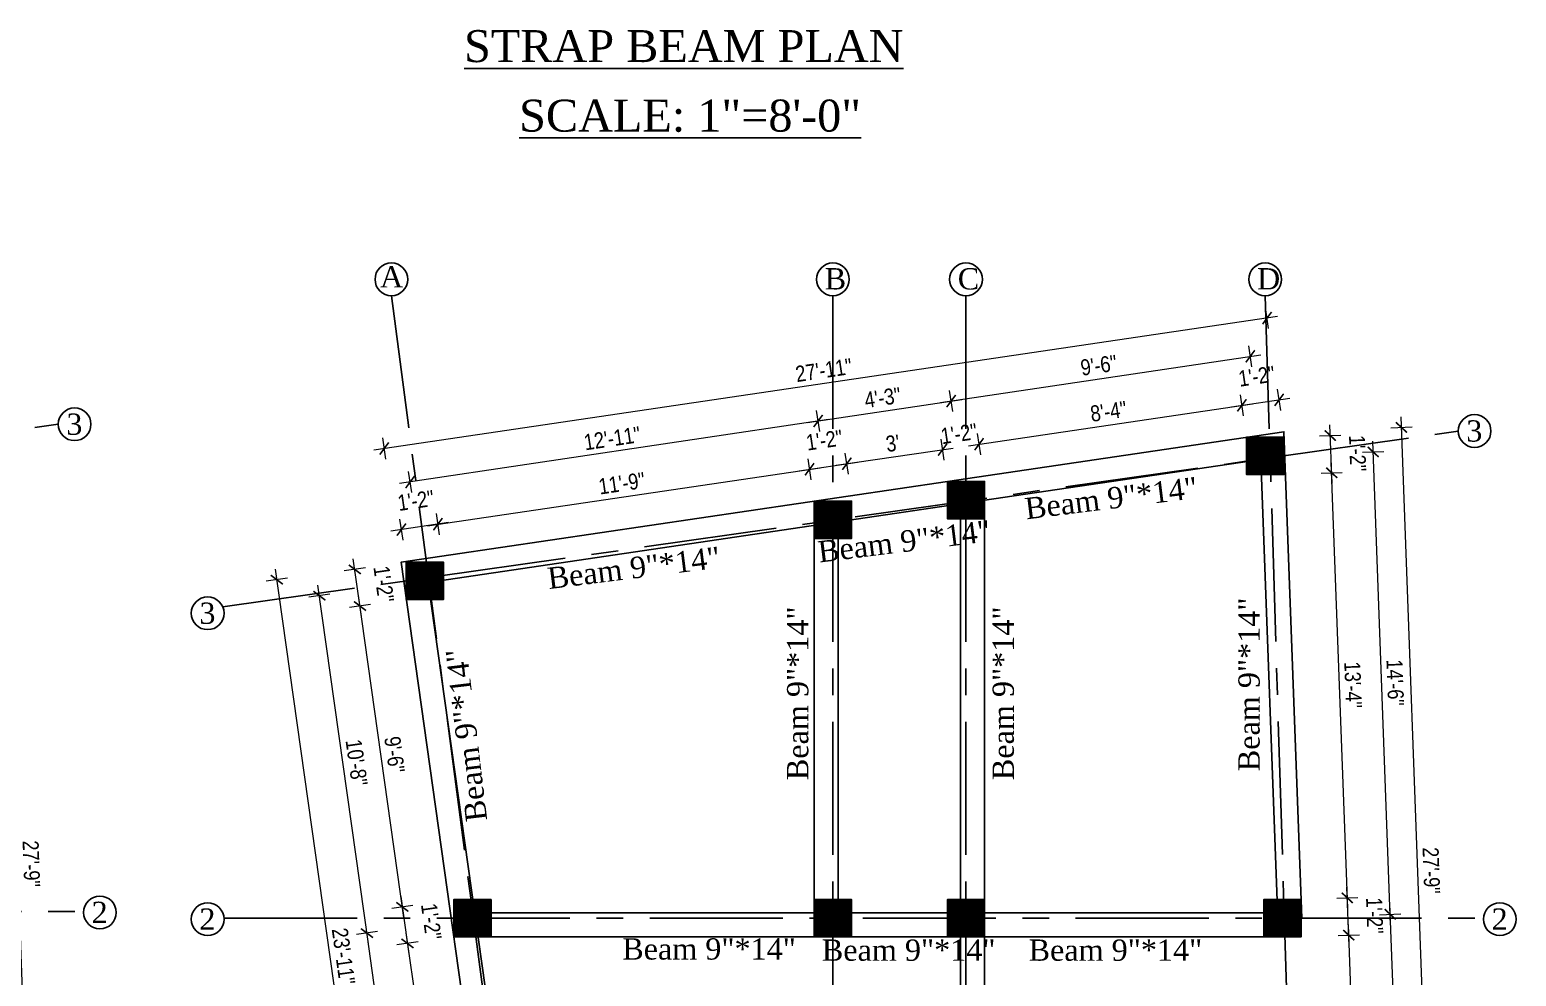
# Model space of a CAD drawing. Header units: inches. Extents: x -9998782 to 66725, y -6520505 to 8308.
# Drawn here: x -4998964 to -4998406, y -3258191 to -3257836 of the extents above; entities that cross this region are included whole.
import ezdxf
from ezdxf.enums import TextEntityAlignment as Align

# ---------------------------------------------------------------- set-up
doc = ezdxf.new("R2010")
doc.units = ezdxf.units.IN
doc.header["$LTSCALE"] = 2
doc.header["$MEASUREMENT"] = 0
doc.header["$PDMODE"] = 34
doc.linetypes.add('CENTER', pattern=[2, 1.25, -0.25, 0.25, -0.25])
doc.layers.get('0').update_dxf_attribs({"linetype": 'CONTINUOUS'})
doc.layers.get('DEFPOINTS').update_dxf_attribs({"color": 141, "linetype": 'CONTINUOUS'})
for name, color, linetype, lineweight in [('1', 7, 'CONTINUOUS', 13), ('DIM 1-100', 4, 'CONTINUOUS', 13), ('Toilet', 7, 'CONTINUOUS', 25)]:
    doc.layers.add(name, color=color, linetype=linetype, lineweight=lineweight)
for name, color, linetype in [('A-Hatch', 7, 'CONTINUOUS'), ('column', 4, 'CONTINUOUS'), ('WAll', 20, 'CONTINUOUS')]:
    doc.layers.add(name, color=color, linetype=linetype)
doc.styles.add('ordinary', font='times.ttf')
doc.styles.get("Standard").update_dxf_attribs({"font": 'ARIALN.TTF'})
doc.dimstyles.new('1 by 96', dxfattribs={"dimtxt": 6, "dimasz": 4, "dimexe": 4, "dimexo": 4, "dimgap": 2, "dimtad": 1, "dimdec": 0, "dimzin": 0, "dimdsep": 46, "dimlunit": 4, "dimtxsty": 'Standard', "dimblk": 'ARCHTICK', "dimcen": 0, "dimdle": 4, "dimadec": 0, "dimazin": 0, "dimtfac": 1, "dimtdec": 0, "dimtix": 1, "dimtofl": 0, "dimtmove": 1, "dimatfit": 3, "dimldrblk": 'ARCHTICK', "dimfxl": 4, "dimfxlon": 1, "dimtolj": 1, "dimtzin": 0, "dimlwd": -1, "dimlwe": -1, "dimarcsym": 0})

# ---------------------------------------------------------------- blocks, each defined once
blk = doc.blocks.new('_ArchTick')
at = {"color": 0, "linetype": 'ByBlock', "const_width": 0.15}
blk.add_lwpolyline([(-0.5, -0.5), (0.5, 0.5)], dxfattribs=at)
blk = doc.blocks.new('*D563')
at = {"layer": 'DEFPOINTS', "color": 0, "ltscale": 0.5}
for p in [(-4998822.72, -3258049.71), (-4998840.12, -3258052.17), (-4998804.86, -3258162.46)]:
    blk.add_point(p, dxfattribs=at)
at = {"layer": 'DIM 1-100', "color": 0, "ltscale": 0.5}
for p, q in [((-4998823.64, -3258169.14), (-4998840.67, -3258048.2)), ((-4998836.16, -3258051.61), (-4998844.08, -3258052.72)), ((-4998820.23, -3258164.62), (-4998828.16, -3258165.74))]:
    blk.add_line(p, q, dxfattribs=at)
at = {"layer": 'DIM 1-100', "color": 0, "ltscale": 0.5, "xscale": 4, "yscale": 4, "zscale": 4}
for p, rotation in [((-4998840.12, -3258052.17), 98.01894551890386), ((-4998824.2, -3258165.18), 278.0189455189039)]:
    blk.add_blockref('_ArchTick', p, dxfattribs=dict(at, rotation=rotation))
at = {"layer": 'DIM 1-100', "color": 0, "ltscale": 0.5, "insert": (-4998827.14, -3258107.97), "char_height": 6, "attachment_point": 5, "rotation": 278.0189}
blk.add_mtext('\\A1;9\'-6"', dxfattribs=at)
blk = doc.blocks.new('*D564')
at = {"layer": 'DEFPOINTS', "color": 0, "ltscale": 0.5}
for p in [(-4998842.05, -3258038.44), (-4998822.72, -3258035.71), (-4998822.72, -3258049.71)]:
    blk.add_point(p, dxfattribs=at)
at = {"layer": 'DIM 1-100', "color": 0, "ltscale": 0.5}
for p, q in [((-4998838.09, -3258037.88), (-4998846.01, -3258039)), ((-4998839.56, -3258056.13), (-4998842.61, -3258034.48)), ((-4998836.16, -3258051.61), (-4998844.08, -3258052.72))]:
    blk.add_line(p, q, dxfattribs=at)
at = {"layer": 'DIM 1-100', "color": 0, "ltscale": 0.5, "xscale": 4, "yscale": 4, "zscale": 4}
for p, rotation in [((-4998842.05, -3258038.44), 98.01894551890386), ((-4998840.12, -3258052.17), 278.0189455189039)]:
    blk.add_blockref('_ArchTick', p, dxfattribs=dict(at, rotation=rotation))
at = {"layer": 'DIM 1-100', "color": 0, "ltscale": 0.5, "insert": (-4998831.16, -3258043.9), "char_height": 6, "attachment_point": 5, "rotation": 278.0189}
blk.add_mtext('\\A1;1\'-2"', dxfattribs=at)
blk = doc.blocks.new('*D565')
at = {"layer": 'DEFPOINTS', "color": 0, "ltscale": 0.5}
for p in [(-4998804.86, -3258162.46), (-4998804.86, -3258176.46), (-4998822.26, -3258178.91)]:
    blk.add_point(p, dxfattribs=at)
at = {"layer": 'DIM 1-100', "color": 0, "ltscale": 0.5}
for p, q in [((-4998824.75, -3258161.22), (-4998821.7, -3258182.87)), ((-4998820.23, -3258164.62), (-4998828.16, -3258165.74)), ((-4998818.3, -3258178.35), (-4998826.22, -3258179.47))]:
    blk.add_line(p, q, dxfattribs=at)
at = {"layer": 'DIM 1-100', "color": 0, "ltscale": 0.5, "xscale": 4, "yscale": 4, "zscale": 4}
for p, rotation in [((-4998824.2, -3258165.18), 98.01894551890386), ((-4998822.26, -3258178.91), 278.0189455189039)]:
    blk.add_blockref('_ArchTick', p, dxfattribs=dict(at, rotation=rotation))
at = {"layer": 'DIM 1-100', "color": 0, "ltscale": 0.5, "insert": (-4998813.3, -3258170.65), "char_height": 6, "attachment_point": 5, "rotation": 278.0189}
blk.add_mtext('\\A1;1\'-2"', dxfattribs=at)
blk = doc.blocks.new('*D566')
at = {"layer": 'DEFPOINTS', "color": 0, "ltscale": 0.5}
for p in [(-4998804.86, -3258176.46), (-4998784.65, -3258305.96), (-4998803.98, -3258308.68)]:
    blk.add_point(p, dxfattribs=at)
at = {"layer": 'DIM 1-100', "color": 0, "ltscale": 0.5}
for p, q in [((-4998822.82, -3258174.95), (-4998803.42, -3258312.64)), ((-4998818.3, -3258178.35), (-4998826.22, -3258179.47)), ((-4998800.02, -3258308.12), (-4998807.94, -3258309.24))]:
    blk.add_line(p, q, dxfattribs=at)
at = {"layer": 'DIM 1-100', "color": 0, "ltscale": 0.5, "xscale": 4, "yscale": 4, "zscale": 4}
for p, rotation in [((-4998822.26, -3258178.91), 98.01894551890386), ((-4998803.98, -3258308.68), 278.0189455189039)]:
    blk.add_blockref('_ArchTick', p, dxfattribs=dict(at, rotation=rotation))
at = {"layer": 'DIM 1-100', "color": 0, "ltscale": 0.5, "insert": (-4998808.11, -3258243.09), "char_height": 6, "attachment_point": 5, "rotation": 278.0189}
blk.add_mtext('\\A1;10\'-11"', dxfattribs=at)
blk = doc.blocks.new('*D568')
at = {"layer": 'DEFPOINTS', "color": 0, "ltscale": 0.5}
for p in [(-4998797.86, -3258169.46), (-4998837.49, -3258175.04), (-4998777.65, -3258312.96)]:
    blk.add_point(p, dxfattribs=at)
at = {"layer": 'DIM 1-100', "color": 0, "ltscale": 0.5}
for p, q in [((-4998816.72, -3258322.5), (-4998838.05, -3258171.08)), ((-4998833.53, -3258174.48), (-4998841.45, -3258175.6)), ((-4998813.31, -3258317.98), (-4998821.24, -3258319.1))]:
    blk.add_line(p, q, dxfattribs=at)
at = {"layer": 'DIM 1-100', "color": 0, "ltscale": 0.5, "xscale": 4, "yscale": 4, "zscale": 4}
for p, rotation in [((-4998837.49, -3258175.04), 98.01894551876403), ((-4998817.28, -3258318.54), 278.018945518764)]:
    blk.add_blockref('_ArchTick', p, dxfattribs=dict(at, rotation=rotation))
at = {"layer": 'DIM 1-100', "color": 0, "ltscale": 0.5, "insert": (-4998822.42, -3258246.09), "char_height": 6, "attachment_point": 5, "rotation": 278.0189}
blk.add_mtext('\\A1;12\'-1"', dxfattribs=at)
blk = doc.blocks.new('*D569')
at = {"layer": 'DEFPOINTS', "color": 0, "ltscale": 0.5}
for p in [(-4998815.72, -3258042.71), (-4998855.35, -3258048.3), (-4998797.86, -3258169.46)]:
    blk.add_point(p, dxfattribs=at)
at = {"layer": 'DIM 1-100', "color": 0, "ltscale": 0.5}
for p, q in [((-4998851.39, -3258047.74), (-4998859.31, -3258048.86)), ((-4998836.93, -3258179), (-4998855.9, -3258044.34)), ((-4998833.53, -3258174.48), (-4998841.45, -3258175.6))]:
    blk.add_line(p, q, dxfattribs=at)
at = {"layer": 'DIM 1-100', "color": 0, "ltscale": 0.5, "xscale": 4, "yscale": 4, "zscale": 4}
for p, rotation in [((-4998855.35, -3258048.3), 98.01894551879843), ((-4998837.49, -3258175.04), 278.0189455187984)]:
    blk.add_blockref('_ArchTick', p, dxfattribs=dict(at, rotation=rotation))
at = {"layer": 'DIM 1-100', "color": 0, "ltscale": 0.5, "insert": (-4998841.4, -3258110.96), "char_height": 6, "attachment_point": 5, "rotation": 278.0189}
blk.add_mtext('\\A1;10\'-8"', dxfattribs=at)
blk = doc.blocks.new('*D570')
at = {"layer": 'DEFPOINTS', "color": 0, "ltscale": 0.5}
for p in [(-4998824.69, -3258035.71), (-4998784.65, -3258319.96), (-4998831.32, -3258326.53)]:
    blk.add_point(p, dxfattribs=at)
at = {"layer": 'DIM 1-100', "color": 0, "ltscale": 0.5}
for p, q in [((-4998871.92, -3258038.33), (-4998830.76, -3258330.49)), ((-4998867.4, -3258041.73), (-4998875.32, -3258042.85)), ((-4998827.36, -3258325.97), (-4998835.28, -3258327.09))]:
    blk.add_line(p, q, dxfattribs=at)
at = {"layer": 'DIM 1-100', "color": 0, "ltscale": 0.5, "xscale": 4, "yscale": 4, "zscale": 4}
for p, rotation in [((-4998871.36, -3258042.29), 98.01894551889016), ((-4998831.32, -3258326.53), 278.0189455188902)]:
    blk.add_blockref('_ArchTick', p, dxfattribs=dict(at, rotation=rotation))
at = {"layer": 'DIM 1-100', "color": 0, "ltscale": 0.5, "insert": (-4998846.33, -3258183.71), "char_height": 6, "attachment_point": 5, "rotation": 278.0189}
blk.add_mtext('\\A1;23\'-11"', dxfattribs=at)
blk = doc.blocks.new('*D575')
at = {"layer": 'DEFPOINTS', "color": 0, "ltscale": 0.5}
for p in [(-4998486.48, -3258176.46), (-4998468.6, -3258175.8), (-4998481.18, -3258305.96)]:
    blk.add_point(p, dxfattribs=at)
at = {"layer": 'DIM 1-100', "color": 0, "ltscale": 0.5}
for p, q in [((-4998463.67, -3258309.31), (-4998468.74, -3258171.8)), ((-4998472.59, -3258175.95), (-4998464.6, -3258175.65)), ((-4998467.81, -3258305.46), (-4998459.82, -3258305.17))]:
    blk.add_line(p, q, dxfattribs=at)
at = {"layer": 'DIM 1-100', "color": 0, "ltscale": 0.5, "xscale": 4, "yscale": 4, "zscale": 4}
for p, rotation in [((-4998468.6, -3258175.8), 92.11435361990641), ((-4998463.82, -3258305.32), 272.1143536199064)]:
    blk.add_blockref('_ArchTick', p, dxfattribs=dict(at, rotation=rotation))
at = {"layer": 'DIM 1-100', "color": 0, "ltscale": 0.5, "insert": (-4998461.15, -3258240.37), "char_height": 6, "attachment_point": 5, "rotation": 272.1144}
blk.add_mtext('\\A1;10\'-10"', dxfattribs=at)
blk = doc.blocks.new('*D576')
at = {"layer": 'DEFPOINTS', "color": 0, "ltscale": 0.5}
for p in [(-4998486.48, -3258162.46), (-4998469.11, -3258161.82), (-4998486.48, -3258176.46)]:
    blk.add_point(p, dxfattribs=at)
at = {"layer": 'DIM 1-100', "color": 0, "ltscale": 0.5}
for p, q in [((-4998468.45, -3258179.79), (-4998469.26, -3258157.82)), ((-4998473.11, -3258161.96), (-4998465.12, -3258161.67)), ((-4998472.59, -3258175.95), (-4998464.6, -3258175.65))]:
    blk.add_line(p, q, dxfattribs=at)
at = {"layer": 'DIM 1-100', "color": 0, "ltscale": 0.5, "xscale": 4, "yscale": 4, "zscale": 4}
for p, rotation in [((-4998469.11, -3258161.82), 92.11435361990641), ((-4998468.6, -3258175.8), 272.1143536199064)]:
    blk.add_blockref('_ArchTick', p, dxfattribs=dict(at, rotation=rotation))
at = {"layer": 'DIM 1-100', "color": 0, "ltscale": 0.5, "insert": (-4998458.84, -3258168.44), "char_height": 6, "attachment_point": 5, "rotation": 272.1144}
blk.add_mtext('\\A1;1\'-2"', dxfattribs=at)
blk = doc.blocks.new('*D577')
at = {"layer": 'DEFPOINTS', "color": 0, "ltscale": 0.5}
for p in [(-4998492.97, -3258002.78), (-4998475.01, -3258002.11), (-4998486.48, -3258162.46)]:
    blk.add_point(p, dxfattribs=at)
at = {"layer": 'DIM 1-100', "color": 0, "ltscale": 0.5}
for p, q in [((-4998468.97, -3258165.81), (-4998475.16, -3257998.12)), ((-4998479.01, -3258002.26), (-4998471.01, -3258001.97)), ((-4998473.11, -3258161.96), (-4998465.12, -3258161.67))]:
    blk.add_line(p, q, dxfattribs=at)
at = {"layer": 'DIM 1-100', "color": 0, "ltscale": 0.5, "xscale": 4, "yscale": 4, "zscale": 4}
for p, rotation in [((-4998475.01, -3258002.11), 92.11435361990641), ((-4998469.11, -3258161.82), 272.1143536199064)]:
    blk.add_blockref('_ArchTick', p, dxfattribs=dict(at, rotation=rotation))
at = {"layer": 'DIM 1-100', "color": 0, "ltscale": 0.5, "insert": (-4998467, -3258081.78), "char_height": 6, "attachment_point": 5, "rotation": 272.1144}
blk.add_mtext('\\A1;13\'-4"', dxfattribs=at)
blk = doc.blocks.new('*D578')
at = {"layer": 'DEFPOINTS', "color": 0, "ltscale": 0.5}
for p in [(-4998475.53, -3257988.13), (-4998492.97, -3257988.78), (-4998492.97, -3258002.78)]:
    blk.add_point(p, dxfattribs=at)
at = {"layer": 'DIM 1-100', "color": 0, "ltscale": 0.5}
for p, q in [((-4998479.52, -3257988.28), (-4998471.53, -3257987.98)), ((-4998474.86, -3258006.11), (-4998475.67, -3257984.13)), ((-4998479.01, -3258002.26), (-4998471.01, -3258001.97))]:
    blk.add_line(p, q, dxfattribs=at)
at = {"layer": 'DIM 1-100', "color": 0, "ltscale": 0.5, "xscale": 4, "yscale": 4, "zscale": 4}
for p, rotation in [((-4998475.53, -3257988.13), 92.11435361990641), ((-4998475.01, -3258002.11), 272.1143536199064)]:
    blk.add_blockref('_ArchTick', p, dxfattribs=dict(at, rotation=rotation))
at = {"layer": 'DIM 1-100', "color": 0, "ltscale": 0.5, "insert": (-4998465.25, -3257994.75), "char_height": 6, "attachment_point": 5, "rotation": 272.1144}
blk.add_mtext('\\A1;1\'-2"', dxfattribs=at)
blk = doc.blocks.new('*D579')
at = {"layer": 'DEFPOINTS', "color": 0, "ltscale": 0.5}
for p in [(-4998493.48, -3258169.46), (-4998453.01, -3258167.96), (-4998488.18, -3258312.96)]:
    blk.add_point(p, dxfattribs=at)
at = {"layer": 'DIM 1-100', "color": 0, "ltscale": 0.5}
for p, q in [((-4998447.57, -3258315.46), (-4998453.16, -3258163.97)), ((-4998457.01, -3258168.11), (-4998449.02, -3258167.82)), ((-4998451.71, -3258311.61), (-4998443.72, -3258311.32))]:
    blk.add_line(p, q, dxfattribs=at)
at = {"layer": 'DIM 1-100', "color": 0, "ltscale": 0.5, "xscale": 4, "yscale": 4, "zscale": 4}
for p, rotation in [((-4998453.01, -3258167.96), 92.11435361966569), ((-4998447.72, -3258311.46), 272.1143536196657)]:
    blk.add_blockref('_ArchTick', p, dxfattribs=dict(at, rotation=rotation))
at = {"layer": 'DIM 1-100', "color": 0, "ltscale": 0.5, "insert": (-4998445.36, -3258239.53), "char_height": 6, "attachment_point": 5, "rotation": 272.1144}
blk.add_mtext("\\A1;12'", dxfattribs=at)
blk = doc.blocks.new('*D580')
at = {"layer": 'DEFPOINTS', "color": 0, "ltscale": 0.5}
for p in [(-4998499.97, -3257995.78), (-4998459.43, -3257994.28), (-4998493.48, -3258169.46)]:
    blk.add_point(p, dxfattribs=at)
at = {"layer": 'DIM 1-100', "color": 0, "ltscale": 0.5}
for p, q in [((-4998452.87, -3258171.96), (-4998459.57, -3257990.28)), ((-4998463.42, -3257994.43), (-4998455.43, -3257994.13)), ((-4998457.01, -3258168.11), (-4998449.02, -3258167.82))]:
    blk.add_line(p, q, dxfattribs=at)
at = {"layer": 'DIM 1-100', "color": 0, "ltscale": 0.5, "xscale": 4, "yscale": 4, "zscale": 4}
for p, rotation in [((-4998459.43, -3257994.28), 92.11435361969787), ((-4998453.01, -3258167.96), 272.1143536196979)]:
    blk.add_blockref('_ArchTick', p, dxfattribs=dict(at, rotation=rotation))
at = {"layer": 'DIM 1-100', "color": 0, "ltscale": 0.5, "insert": (-4998451.16, -3258080.93), "char_height": 6, "attachment_point": 5, "rotation": 272.1144}
blk.add_mtext('\\A1;14\'-6"', dxfattribs=at)
blk = doc.blocks.new('*D581')
at = {"layer": 'DEFPOINTS', "color": 0, "ltscale": 0.5}
for p in [(-4998492.97, -3257986.71), (-4998448.8, -3257985.08), (-4998480.67, -3258319.96)]:
    blk.add_point(p, dxfattribs=at)
at = {"layer": 'DIM 1-100', "color": 0, "ltscale": 0.5}
for p, q in [((-4998436.34, -3258322.32), (-4998448.94, -3257981.08)), ((-4998452.79, -3257985.22), (-4998444.8, -3257984.93)), ((-4998440.49, -3258318.47), (-4998432.49, -3258318.18))]:
    blk.add_line(p, q, dxfattribs=at)
at = {"layer": 'DIM 1-100', "color": 0, "ltscale": 0.5, "xscale": 4, "yscale": 4, "zscale": 4}
for p, rotation in [((-4998448.8, -3257985.08), 92.11435361988767), ((-4998436.49, -3258318.33), 272.1143536198877)]:
    blk.add_blockref('_ArchTick', p, dxfattribs=dict(at, rotation=rotation))
at = {"layer": 'DIM 1-100', "color": 0, "ltscale": 0.5, "insert": (-4998437.58, -3258151.52), "char_height": 6, "attachment_point": 5, "rotation": 272.1144}
blk.add_mtext('\\A1;27\'-9"', dxfattribs=at)
blk = doc.blocks.new('*D582')
at = {"layer": 'DEFPOINTS', "color": 0, "ltscale": 0.5}
for p in [(-4998671.18, -3258000.8), (-4998669.41, -3258012.77), (-4998808.72, -3258035.71)]:
    blk.add_point(p, dxfattribs=at)
at = {"layer": 'DIM 1-100', "color": 0, "ltscale": 0.5}
for p, q in [((-4998670.6, -3258004.76), (-4998671.76, -3257996.84)), ((-4998814.79, -3258022.02), (-4998667.22, -3258000.22)), ((-4998810.24, -3258025.39), (-4998811.41, -3258017.48))]:
    blk.add_line(p, q, dxfattribs=at)
at = {"layer": 'DIM 1-100', "color": 0, "ltscale": 0.5, "xscale": 4, "yscale": 4, "zscale": 4}
for p, rotation in [((-4998671.18, -3258000.8), 8.403880657176396), ((-4998810.83, -3258021.43), 188.4038806571764)]:
    blk.add_blockref('_ArchTick', p, dxfattribs=dict(at, rotation=rotation))
at = {"layer": 'DIM 1-100', "color": 0, "ltscale": 0.5, "insert": (-4998741.74, -3258006.11), "char_height": 6, "attachment_point": 5, "rotation": 8.4039}
blk.add_mtext('\\A1;11\'-9"', dxfattribs=at)
blk = doc.blocks.new('*D583')
at = {"layer": 'DEFPOINTS', "color": 0, "ltscale": 0.5}
for p in [(-4998657.18, -3257998.73), (-4998669.41, -3258012.77), (-4998655.41, -3258010.71)]:
    blk.add_point(p, dxfattribs=at)
at = {"layer": 'DIM 1-100', "color": 0, "ltscale": 0.5}
for p, q in [((-4998675.14, -3258001.39), (-4998653.22, -3257998.15)), ((-4998670.6, -3258004.76), (-4998671.76, -3257996.84)), ((-4998656.6, -3258002.69), (-4998657.76, -3257994.78))]:
    blk.add_line(p, q, dxfattribs=at)
at = {"layer": 'DIM 1-100', "color": 0, "ltscale": 0.5, "xscale": 4, "yscale": 4, "zscale": 4}
for p, rotation in [((-4998671.18, -3258000.8), 188.4038806571764), ((-4998657.18, -3257998.73), 8.403880657176396)]:
    blk.add_blockref('_ArchTick', p, dxfattribs=dict(at, rotation=rotation))
at = {"layer": 'DIM 1-100', "color": 0, "ltscale": 0.5, "insert": (-4998665.65, -3257989.85), "char_height": 6, "attachment_point": 5, "rotation": 8.4039}
blk.add_mtext('\\A1;1\'-2"', dxfattribs=at)
blk = doc.blocks.new('*D584')
at = {"layer": 'DEFPOINTS', "color": 0, "ltscale": 0.5}
for p in [(-4998621.18, -3257993.41), (-4998619.41, -3258005.39), (-4998655.41, -3258010.71)]:
    blk.add_point(p, dxfattribs=at)
at = {"layer": 'DIM 1-100', "color": 0, "ltscale": 0.5}
for p, q in [((-4998661.14, -3257999.32), (-4998617.22, -3257992.83)), ((-4998620.6, -3257997.37), (-4998621.76, -3257989.46)), ((-4998656.6, -3258002.69), (-4998657.76, -3257994.78))]:
    blk.add_line(p, q, dxfattribs=at)
at = {"layer": 'DIM 1-100', "color": 0, "ltscale": 0.5, "xscale": 4, "yscale": 4, "zscale": 4}
for p, rotation in [((-4998621.18, -3257993.41), 8.403880657176396), ((-4998657.18, -3257998.73), 188.4038806571764)]:
    blk.add_blockref('_ArchTick', p, dxfattribs=dict(at, rotation=rotation))
at = {"layer": 'DIM 1-100', "color": 0, "ltscale": 0.5, "insert": (-4998639.92, -3257991.06), "char_height": 6, "attachment_point": 5, "rotation": 8.4039}
blk.add_mtext("\\A1;3'", dxfattribs=at)
blk = doc.blocks.new('*D585')
at = {"layer": 'DEFPOINTS', "color": 0, "ltscale": 0.5}
for p in [(-4998508.74, -3257976.8), (-4998506.97, -3257988.78), (-4998605.41, -3258005.39)]:
    blk.add_point(p, dxfattribs=at)
at = {"layer": 'DIM 1-100', "color": 0, "ltscale": 0.5}
for p, q in [((-4998611.44, -3257991.98), (-4998504.78, -3257976.22)), ((-4998508.15, -3257980.76), (-4998509.32, -3257972.85)), ((-4998606.89, -3257995.35), (-4998608.06, -3257987.43))]:
    blk.add_line(p, q, dxfattribs=at)
at = {"layer": 'DIM 1-100', "color": 0, "ltscale": 0.5, "xscale": 4, "yscale": 4, "zscale": 4}
for p, rotation in [((-4998508.74, -3257976.8), 8.403880657176396), ((-4998607.48, -3257991.39), 188.4038806571764)]:
    blk.add_blockref('_ArchTick', p, dxfattribs=dict(at, rotation=rotation))
at = {"layer": 'DIM 1-100', "color": 0, "ltscale": 0.5, "insert": (-4998558.85, -3257979.09), "char_height": 6, "attachment_point": 5, "rotation": 8.4039}
blk.add_mtext('\\A1;8\'-4"', dxfattribs=at)
blk = doc.blocks.new('*D586')
at = {"layer": 'DEFPOINTS', "color": 0, "ltscale": 0.5}
for p in [(-4998494.74, -3257974.73), (-4998492.97, -3257986.71), (-4998506.97, -3257988.78)]:
    blk.add_point(p, dxfattribs=at)
at = {"layer": 'DIM 1-100', "color": 0, "ltscale": 0.5}
for p, q in [((-4998494.15, -3257978.69), (-4998495.32, -3257970.78)), ((-4998512.7, -3257977.39), (-4998490.78, -3257974.15)), ((-4998508.15, -3257980.76), (-4998509.32, -3257972.85))]:
    blk.add_line(p, q, dxfattribs=at)
at = {"layer": 'DIM 1-100', "color": 0, "ltscale": 0.5, "xscale": 4, "yscale": 4, "zscale": 4}
for p, rotation in [((-4998508.74, -3257976.8), 188.4038806571764), ((-4998494.74, -3257974.73), 8.403880657176396)]:
    blk.add_blockref('_ArchTick', p, dxfattribs=dict(at, rotation=rotation))
at = {"layer": 'DIM 1-100', "color": 0, "ltscale": 0.5, "insert": (-4998503.2, -3257965.85), "char_height": 6, "attachment_point": 5, "rotation": 8.4039}
blk.add_mtext('\\A1;1\'-2"', dxfattribs=at)
blk = doc.blocks.new('*D587')
at = {"layer": 'DEFPOINTS', "color": 0, "ltscale": 0.5}
for p in [(-4998824.53, -3258023.46), (-4998822.72, -3258035.71), (-4998808.72, -3258035.71)]:
    blk.add_point(p, dxfattribs=at)
at = {"layer": 'DIM 1-100', "color": 0, "ltscale": 0.5}
for p, q in [((-4998806.87, -3258020.85), (-4998828.49, -3258024.04)), ((-4998823.94, -3258027.41), (-4998825.11, -3258019.5)), ((-4998810.24, -3258025.39), (-4998811.41, -3258017.48))]:
    blk.add_line(p, q, dxfattribs=at)
at = {"layer": 'DIM 1-100', "color": 0, "ltscale": 0.5, "xscale": 4, "yscale": 4, "zscale": 4}
for p, rotation in [((-4998824.53, -3258023.46), 188.4038806571764), ((-4998810.83, -3258021.43), 8.403880657176357)]:
    blk.add_blockref('_ArchTick', p, dxfattribs=dict(at, rotation=rotation))
at = {"layer": 'DIM 1-100', "color": 0, "ltscale": 0.5, "insert": (-4998819.14, -3258012.53), "char_height": 6, "attachment_point": 5, "rotation": 8.4039}
blk.add_mtext('\\A1;1\'-2"', dxfattribs=at)
blk = doc.blocks.new('*D588')
at = {"layer": 'DEFPOINTS', "color": 0, "ltscale": 0.5}
for p in [(-4998821.27, -3258005.61), (-4998662.41, -3258019.77), (-4998815.72, -3258042.71)]:
    blk.add_point(p, dxfattribs=at)
at = {"layer": 'DIM 1-100', "color": 0, "ltscale": 0.5}
for p, q in [((-4998664.01, -3257982.08), (-4998825.23, -3258006.2)), ((-4998667.37, -3257986.62), (-4998668.56, -3257978.71)), ((-4998820.68, -3258009.57), (-4998821.86, -3258001.65))]:
    blk.add_line(p, q, dxfattribs=at)
at = {"layer": 'DIM 1-100', "color": 0, "ltscale": 0.5, "xscale": 4, "yscale": 4, "zscale": 4}
for p, rotation in [((-4998667.96, -3257982.67), 8.510423086332324), ((-4998821.27, -3258005.61), 188.5104230863323)]:
    blk.add_blockref('_ArchTick', p, dxfattribs=dict(at, rotation=rotation))
at = {"layer": 'DIM 1-100', "color": 0, "ltscale": 0.5, "insert": (-4998745.36, -3257989.18), "char_height": 6, "attachment_point": 5, "rotation": 8.5104}
blk.add_mtext('\\A1;12\'-11"', dxfattribs=at)
blk = doc.blocks.new('*D589')
at = {"layer": 'DEFPOINTS', "color": 0, "ltscale": 0.5}
for p in [(-4998617.98, -3257975.19), (-4998612.41, -3258012.39), (-4998662.41, -3258019.77)]:
    blk.add_point(p, dxfattribs=at)
at = {"layer": 'DIM 1-100', "color": 0, "ltscale": 0.5}
for p, q in [((-4998617.39, -3257979.14), (-4998618.57, -3257971.23)), ((-4998671.92, -3257983.26), (-4998614.02, -3257974.6)), ((-4998667.37, -3257986.62), (-4998668.56, -3257978.71))]:
    blk.add_line(p, q, dxfattribs=at)
at = {"layer": 'DIM 1-100', "color": 0, "ltscale": 0.5, "xscale": 4, "yscale": 4, "zscale": 4}
for p, rotation in [((-4998617.98, -3257975.19), 8.510423086342314), ((-4998667.96, -3257982.67), 188.5104230863423)]:
    blk.add_blockref('_ArchTick', p, dxfattribs=dict(at, rotation=rotation))
at = {"layer": 'DIM 1-100', "color": 0, "ltscale": 0.5, "insert": (-4998643.72, -3257973.92), "char_height": 6, "attachment_point": 5, "rotation": 8.5104}
blk.add_mtext('\\A1;4\'-3"', dxfattribs=at)
blk = doc.blocks.new('*D590')
at = {"layer": 'DEFPOINTS', "color": 0, "ltscale": 0.5}
for p in [(-4998505.57, -3257958.37), (-4998499.97, -3257995.78), (-4998612.41, -3258012.39)]:
    blk.add_point(p, dxfattribs=at)
at = {"layer": 'DIM 1-100', "color": 0, "ltscale": 0.5}
for p, q in [((-4998504.98, -3257962.32), (-4998506.16, -3257954.41)), ((-4998621.93, -3257975.78), (-4998501.61, -3257957.78)), ((-4998617.39, -3257979.14), (-4998618.57, -3257971.23))]:
    blk.add_line(p, q, dxfattribs=at)
at = {"layer": 'DIM 1-100', "color": 0, "ltscale": 0.5, "xscale": 4, "yscale": 4, "zscale": 4}
for p, rotation in [((-4998505.57, -3257958.37), 8.510423086342314), ((-4998617.98, -3257975.19), 188.5104230863423)]:
    blk.add_blockref('_ArchTick', p, dxfattribs=dict(at, rotation=rotation))
at = {"layer": 'DIM 1-100', "color": 0, "ltscale": 0.5, "insert": (-4998562.52, -3257961.77), "char_height": 6, "attachment_point": 5, "rotation": 8.5104}
blk.add_mtext('\\A1;9\'-6"', dxfattribs=at)
blk = doc.blocks.new('*D591')
at = {"layer": 'DEFPOINTS', "color": 0, "ltscale": 0.5}
for p in [(-4998492.97, -3257986.71), (-4998831, -3257993.02), (-4998824.69, -3258035.71)]:
    blk.add_point(p, dxfattribs=at)
at = {"layer": 'DIM 1-100', "color": 0, "ltscale": 0.5}
for p, q in [((-4998495.32, -3257943.43), (-4998834.96, -3257993.6)), ((-4998498.69, -3257947.97), (-4998499.86, -3257940.05)), ((-4998830.41, -3257996.97), (-4998831.58, -3257989.06))]:
    blk.add_line(p, q, dxfattribs=at)
at = {"layer": 'DIM 1-100', "color": 0, "ltscale": 0.5, "xscale": 4, "yscale": 4, "zscale": 4}
for p, rotation in [((-4998499.28, -3257944.01), 8.403880655919362), ((-4998831, -3257993.02), 188.4038806559193)]:
    blk.add_blockref('_ArchTick', p, dxfattribs=dict(at, rotation=rotation))
at = {"layer": 'DIM 1-100', "color": 0, "ltscale": 0.5, "insert": (-4998665.87, -3257963.56), "char_height": 6, "attachment_point": 5, "rotation": 8.4039}
blk.add_mtext('\\A1;27\'-11"', dxfattribs=at)
blk = doc.blocks.new('*D592')
at = {"layer": 'DEFPOINTS', "color": 0, "ltscale": 0.5}
for p in [(-4998607.48, -3257991.39), (-4998619.41, -3258005.39), (-4998605.41, -3258005.39)]:
    blk.add_point(p, dxfattribs=at)
at = {"layer": 'DIM 1-100', "color": 0, "ltscale": 0.5}
for p, q in [((-4998606.89, -3257995.35), (-4998608.06, -3257987.43)), ((-4998620.6, -3257997.37), (-4998621.76, -3257989.46))]:
    blk.add_line(p, q, dxfattribs=at)
at = {"layer": 'DIM 1-100', "color": 0, "ltscale": 0.5, "insert": (-4998615.06, -3257987.44), "char_height": 6, "attachment_point": 5, "rotation": 8.4039}
blk.add_mtext('\\A1;1\'-2"', dxfattribs=at)
blk = doc.blocks.new('*D616')
at = {"layer": 'DEFPOINTS', "color": 0, "ltscale": 0.5}
for p in [(-4998974.83, -3257982.54), (-4999019.01, -3257984.17), (-4999006.7, -3258317.42)]:
    blk.add_point(p, dxfattribs=at)
at = {"layer": 'DIM 1-100', "color": 0, "ltscale": 0.5}
for p, q in [((-4998978.83, -3257982.69), (-4998970.84, -3257982.4)), ((-4998962.38, -3258319.79), (-4998974.98, -3257978.55)), ((-4998966.53, -3258315.94), (-4998958.53, -3258315.65))]:
    blk.add_line(p, q, dxfattribs=at)
at = {"layer": 'DIM 1-100', "color": 0, "ltscale": 0.5, "xscale": 4, "yscale": 4, "zscale": 4}
for p, rotation in [((-4998974.83, -3257982.54), 92.11435361988767), ((-4998962.53, -3258315.79), 272.1143536198877)]:
    blk.add_blockref('_ArchTick', p, dxfattribs=dict(at, rotation=rotation))
at = {"layer": 'DIM 1-100', "color": 0, "ltscale": 0.5, "insert": (-4998963.62, -3258148.98), "char_height": 6, "attachment_point": 5, "rotation": 272.1144}
blk.add_mtext('\\A1;27\'-9"', dxfattribs=at)

msp = doc.modelspace()

# ---------------------------------------------------------------- hatches: boundary and pattern name
at = {"layer": 'A-Hatch', "ltscale": 0.5}
h = msp.add_hatch(dxfattribs=at)
h.set_pattern_fill('ANSI31', color=256)
h.set_pattern_definition([(45, (92925.74268, 416.69472), (-0.0883883476483, 0.0883883476483), [])])
h.paths.add_polyline_path([(-4998492.97, -3257988.78), (-4998506.97, -3257988.78), (-4998506.97, -3258002.78), (-4998492.97, -3258002.78)])
h = msp.add_hatch(dxfattribs=at)
h.set_pattern_fill('ANSI31', color=256)
h.set_pattern_definition([(45, (92813.30166, 400.0831), (-0.0883883476483, 0.0883883476483), [])])
h.paths.add_polyline_path([(-4998605.41, -3258005.39), (-4998619.41, -3258005.39), (-4998619.41, -3258019.39), (-4998605.41, -3258019.39)])
h = msp.add_hatch(dxfattribs=at)
h.set_pattern_fill('ANSI31', color=256)
h.set_pattern_definition([(45, (92763.30166, 392.69628), (-0.0883883476483, 0.0883883476483), [])])
h.paths.add_polyline_path([(-4998655.41, -3258012.77), (-4998669.41, -3258012.77), (-4998669.41, -3258026.77), (-4998655.41, -3258026.77)])
h = msp.add_hatch(dxfattribs=at)
h.set_pattern_fill('ANSI31', color=256)
h.set_pattern_definition([(45, (92609.99466, 369.75588), (-0.0883883476483, 0.0883883476483), [])])
h.paths.add_polyline_path([(-4998808.72, -3258035.71), (-4998822.72, -3258035.71), (-4998822.72, -3258049.71), (-4998808.72, -3258049.71)])
h = msp.add_hatch(dxfattribs=at)
h.set_pattern_fill('ANSI31', color=256)
h.set_pattern_definition([(45, (92627.84996, 243.01291), (-0.0883883476483, 0.0883883476483), [])])
h.paths.add_polyline_path([(-4998790.86, -3258162.46), (-4998804.86, -3258162.46), (-4998804.86, -3258176.46), (-4998790.86, -3258176.46)])
h = msp.add_hatch(dxfattribs=at)
h.set_pattern_fill('ANSI31', color=256)
h.set_pattern_definition([(45, (92763.30166, 243.01291), (-0.0883883476483, 0.0883883476483), [])])
h.paths.add_polyline_path([(-4998655.41, -3258162.46), (-4998669.41, -3258162.46), (-4998669.41, -3258176.46), (-4998655.41, -3258176.46)])
h = msp.add_hatch(dxfattribs=at)
h.set_pattern_fill('ANSI31', color=256)
h.set_pattern_definition([(45, (92813.30166, 243.01291), (-0.0883883476483, 0.0883883476483), [])])
h.paths.add_polyline_path([(-4998605.41, -3258162.46), (-4998619.41, -3258162.46), (-4998619.41, -3258176.46), (-4998605.41, -3258176.46)])
h = msp.add_hatch(dxfattribs=at)
h.set_pattern_fill('ANSI31', color=256)
h.set_pattern_definition([(45, (92932.23123, 243.01291), (-0.0883883476483, 0.0883883476483), [])])
h.paths.add_polyline_path([(-4998486.48, -3258162.46), (-4998500.48, -3258162.46), (-4998500.48, -3258176.46), (-4998486.48, -3258176.46)])

# ---------------------------------------------------------------- linework, layer by layer
at = {"ltscale": 0.5}
msp.add_line((-4998619.41, -3258166.96), (-4998619.41, -3258162.46), dxfattribs=at)
for points in [[(-4998506.97, -3257988.78), (-4998492.97, -3257988.78), (-4998492.97, -3258002.78), (-4998506.97, -3258002.78)], [(-4998619.41, -3258005.39), (-4998605.41, -3258005.39), (-4998605.41, -3258019.39), (-4998619.41, -3258019.39)], [(-4998669.41, -3258012.77), (-4998655.41, -3258012.77), (-4998655.41, -3258026.77), (-4998669.41, -3258026.77)], [(-4998822.72, -3258035.71), (-4998808.72, -3258035.71), (-4998808.72, -3258049.71), (-4998822.72, -3258049.71)], [(-4998804.86, -3258162.46), (-4998790.86, -3258162.46), (-4998790.86, -3258176.46), (-4998804.86, -3258176.46)], [(-4998669.41, -3258162.46), (-4998655.41, -3258162.46), (-4998655.41, -3258176.46), (-4998669.41, -3258176.46)], [(-4998619.41, -3258162.46), (-4998605.41, -3258162.46), (-4998605.41, -3258176.46), (-4998619.41, -3258176.46)], [(-4998500.48, -3258162.46), (-4998486.48, -3258162.46), (-4998486.48, -3258176.46), (-4998500.48, -3258176.46)]]:
    msp.add_lwpolyline(points, close=True, dxfattribs=at)
for points in [[(-4998494.97, -3258176.46), (-4998501.59, -3257997.08), (-4998618.1, -3258014.29)], [(-4998618.1, -3258014.29), (-4998814.53, -3258043.31), (-4998776.83, -3258310.96), (-4998770.65, -3258310.96)]]:
    msp.add_lwpolyline(points, dxfattribs=at)
at = {"layer": 'column', "color": 1}
for p, q in [((-4998614.41, -3258019.39), (-4998614.41, -3258305.96)), ((-4998605.41, -3258019.39), (-4998605.41, -3258305.96)), ((-4998669.41, -3258021.87), (-4998669.41, -3258162.46)), ((-4998660.41, -3258021.87), (-4998660.41, -3258162.46)), ((-4998790.86, -3258167.46), (-4998486.48, -3258167.46)), ((-4998790.86, -3258176.46), (-4998486.48, -3258176.46))]:
    msp.add_line(p, q, dxfattribs=at)
for points in [[(-4998486.22, -3258169.46), (-4998492.97, -3257986.71), (-4998619.41, -3258005.39)], [(-4998494.97, -3258176.46), (-4998501.59, -3257997.08), (-4998618.1, -3258014.29)], [(-4998619.41, -3258005.39), (-4998824.69, -3258035.71), (-4998784.65, -3258319.96), (-4998770.65, -3258319.96)], [(-4998618.1, -3258014.29), (-4998814.53, -3258043.31), (-4998776.83, -3258310.96), (-4998770.65, -3258310.96)]]:
    msp.add_lwpolyline(points, dxfattribs=at)
at = {"layer": 'Toilet', "linetype": 'CENTER', "ltscale": 20}
for p, q in [((-4998828.31, -3257935.62), (-4998767.92, -3258393.76)), ((-4998662.41, -3257935.62), (-4998662.41, -3258393.76)), ((-4998612.41, -3257935.62), (-4998612.41, -3258393.76)), ((-4998499.97, -3257935.62), (-4998485.92, -3258393.76)), ((-4999417.7, -3258050), (-4998953.49, -3257983.92)), ((-4998891.66, -3258052.53), (-4998427.45, -3257986.45)), ((-4999417.24, -3258166.92), (-4998943.97, -3258166.92)), ((-4998891.2, -3258169.46), (-4998417.93, -3258169.46))]:
    msp.add_line(p, q, dxfattribs=at)
at = {"layer": 'Toilet'}
for centre in [(-4998828.31, -3257929.47), (-4998662.41, -3257929.47), (-4998612.41, -3257929.47), (-4998499.97, -3257929.47), (-4998947.34, -3257983.91), (-4998421.3, -3257986.44), (-4998897.34, -3258054.9), (-4998937.83, -3258167.27), (-4998897.34, -3258169.81), (-4998411.79, -3258169.81)]:
    msp.add_circle(centre, 6.15, dxfattribs=at)

# ---------------------------------------------------------------- texts
at = {"layer": '1', "char_height": 8, "width": 20.1234, "attachment_point": 1, "style": 'ordinary'}
for s, insert in [('A', (-4998832.59, -3257924.52)), ('B', (-4998665.5, -3257925.26)), ('C', (-4998615.5, -3257925.26)), ('D', (-4998503.06, -3257925.26)), ('3', (-4998950.45, -3257979.87)), ('3', (-4998424.42, -3257982.41)), ('3', (-4998900.46, -3258050.87)), ('2', (-4998940.95, -3258163.24)), ('2', (-4998900.46, -3258165.77)), ('2', (-4998414.91, -3258165.77))]:
    msp.add_mtext(s, dxfattribs=dict(at, insert=insert))
at = {"layer": '1', "char_height": 8, "attachment_point": 9, "style": 'ordinary'}
for insert, rotation in [((-4998524.97, -3258011.67), 7.1173), ((-4998602.75, -3258027.89), 7.1173), ((-4998704.35, -3258037.85), 7.1173), ((-4998501.95, -3258048.99), 90), ((-4998671.54, -3258052.34), 90), ((-4998594.3, -3258052.34), 90), ((-4998799.92, -3258067.83), 96.8203)]:
    msp.add_mtext('Beam 9"*14"', dxfattribs=dict(at, insert=insert, rotation=rotation))
for insert in [(-4998676.32, -3258185.09), (-4998601.32, -3258185.54), (-4998523.64, -3258185.54)]:
    msp.add_mtext('Beam 9"*14"', dxfattribs=dict(at, insert=insert))
at = {"layer": 'WAll', "style": 'ordinary'}
for s, p in [('%%USTRAP BEAM PLAN', (-4998718.44, -3257841.85)), ('%%USCALE: 1"=8\'-0"', (-4998716.09, -3257867.97))]:
    msp.add_text(s, height=12, dxfattribs=at).set_placement(p, align=Align.MIDDLE_CENTER)

# ---------------------------------------------------------------- dimensions: what is measured, and where the dimension line sits
at = {"layer": 'DIM 1-100', "ltscale": 0.5}
for p1, p2, distance, picture, middle in [((-4998492.97, -3257986.71), (-4998824.69, -3258035.71), -43.16, '*D591', (-4998665.87, -3257963.56)), ((-4999006.7, -3258317.42), (-4999019.01, -3257984.17), -44.21, '*D616', (-4998963.62, -3258148.98)), ((-4998662.41, -3258019.77), (-4998815.72, -3258042.71), -37.52, '*D588', (-4998745.36, -3257989.18)), ((-4998480.67, -3258319.96), (-4998492.97, -3257986.71), -44.21, '*D581', (-4998437.58, -3258151.52)), ((-4998824.69, -3258035.71), (-4998784.65, -3258319.96), -47.13, '*D570', (-4998846.33, -3258183.71)), ((-4998488.18, -3258312.96), (-4998493.48, -3258169.46), -40.5, '*D579', (-4998445.36, -3258239.53)), ((-4998777.65, -3258312.96), (-4998797.86, -3258169.46), 40.02, '*D568', (-4998822.42, -3258246.09))]:
    dim = msp.add_aligned_dim(p1=p1, p2=p2, distance=distance, dimstyle='1 by 96', dxfattribs=at)
    dim.commit()
    dim.dimension.update_dxf_attribs({"geometry": picture, "text_midpoint": middle})
for base, p1, p2, angle, picture, middle in [((-4998505.57, -3257958.37), (-4998612.41, -3258012.39), (-4998499.97, -3257995.78), 8.5104, '*D590', (-4998562.52, -3257961.77)), ((-4998617.98, -3257975.19), (-4998662.41, -3258019.77), (-4998612.41, -3258012.39), 8.5104, '*D589', (-4998643.72, -3257973.92)), ((-4998508.74, -3257976.8), (-4998605.41, -3258005.39), (-4998506.97, -3257988.78), 188.4039, '*D585', (-4998558.85, -3257979.09)), ((-4998607.48, -3257991.39), (-4998619.41, -3258005.39), (-4998605.41, -3258005.39), 188.4039, '*D592', (-4998615.06, -3257987.44)), ((-4998621.18, -3257993.41), (-4998655.41, -3258010.71), (-4998619.41, -3258005.39), 188.4039, '*D584', (-4998639.92, -3257991.06)), ((-4998459.43, -3257994.28), (-4998493.48, -3258169.46), (-4998499.97, -3257995.78), 272.1144, '*D580', (-4998451.16, -3258080.93)), ((-4998671.18, -3258000.8), (-4998808.72, -3258035.71), (-4998669.41, -3258012.77), 188.4039, '*D582', (-4998741.74, -3258006.11)), ((-4998475.01, -3258002.11), (-4998486.48, -3258162.46), (-4998492.97, -3258002.78), 272.1144, '*D577', (-4998467, -3258081.78)), ((-4998855.35, -3258048.3), (-4998797.86, -3258169.46), (-4998815.72, -3258042.71), 278.0189, '*D569', (-4998841.4, -3258110.96)), ((-4998840.12, -3258052.17), (-4998804.86, -3258162.46), (-4998822.72, -3258049.71), 278.0189, '*D563', (-4998827.14, -3258107.97)), ((-4998468.6, -3258175.8), (-4998481.18, -3258305.96), (-4998486.48, -3258176.46), 272.1144, '*D575', (-4998461.15, -3258240.37)), ((-4998803.98, -3258308.68), (-4998804.86, -3258176.46), (-4998784.65, -3258305.96), 278.0189, '*D566', (-4998808.11, -3258243.09))]:
    dim = msp.add_linear_dim(base=base, p1=p1, p2=p2, angle=angle, dimstyle='1 by 96', dxfattribs=at)
    dim.commit()
    dim.dimension.update_dxf_attribs({"geometry": picture, "text_midpoint": middle})
for base, p1, p2, angle, picture, middle in [((-4998494.74, -3257974.73), (-4998506.97, -3257988.78), (-4998492.97, -3257986.71), 188.4039, '*D586', (-4998502.47, -3257970.81)), ((-4998657.18, -3257998.73), (-4998669.41, -3258012.77), (-4998655.41, -3258010.71), 188.4039, '*D583', (-4998664.91, -3257994.81)), ((-4998475.53, -3257988.13), (-4998492.97, -3258002.78), (-4998492.97, -3257988.78), 272.1144, '*D578', (-4998470.26, -3257994.94)), ((-4998824.53, -3258023.46), (-4998808.72, -3258035.71), (-4998822.72, -3258035.71), 188.4039, '*D587', (-4998818.41, -3258017.49)), ((-4998842.05, -3258038.44), (-4998822.72, -3258049.71), (-4998822.72, -3258035.71), 278.0189, '*D564', (-4998836.12, -3258044.6)), ((-4998822.26, -3258178.91), (-4998804.86, -3258162.46), (-4998804.86, -3258176.46), 278.0189, '*D565', (-4998818.27, -3258171.35)), ((-4998469.11, -3258161.82), (-4998486.48, -3258176.46), (-4998486.48, -3258162.46), 272.1144, '*D576', (-4998463.85, -3258168.62))]:
    dim = msp.add_linear_dim(base=base, p1=p1, p2=p2, angle=angle, dimstyle='1 by 96', dxfattribs=at)
    dim.commit()
    dim.dimension.update_dxf_attribs({"geometry": picture, "text_midpoint": middle, "dimtype": 160})

doc.saveas('drawing.dxf')
